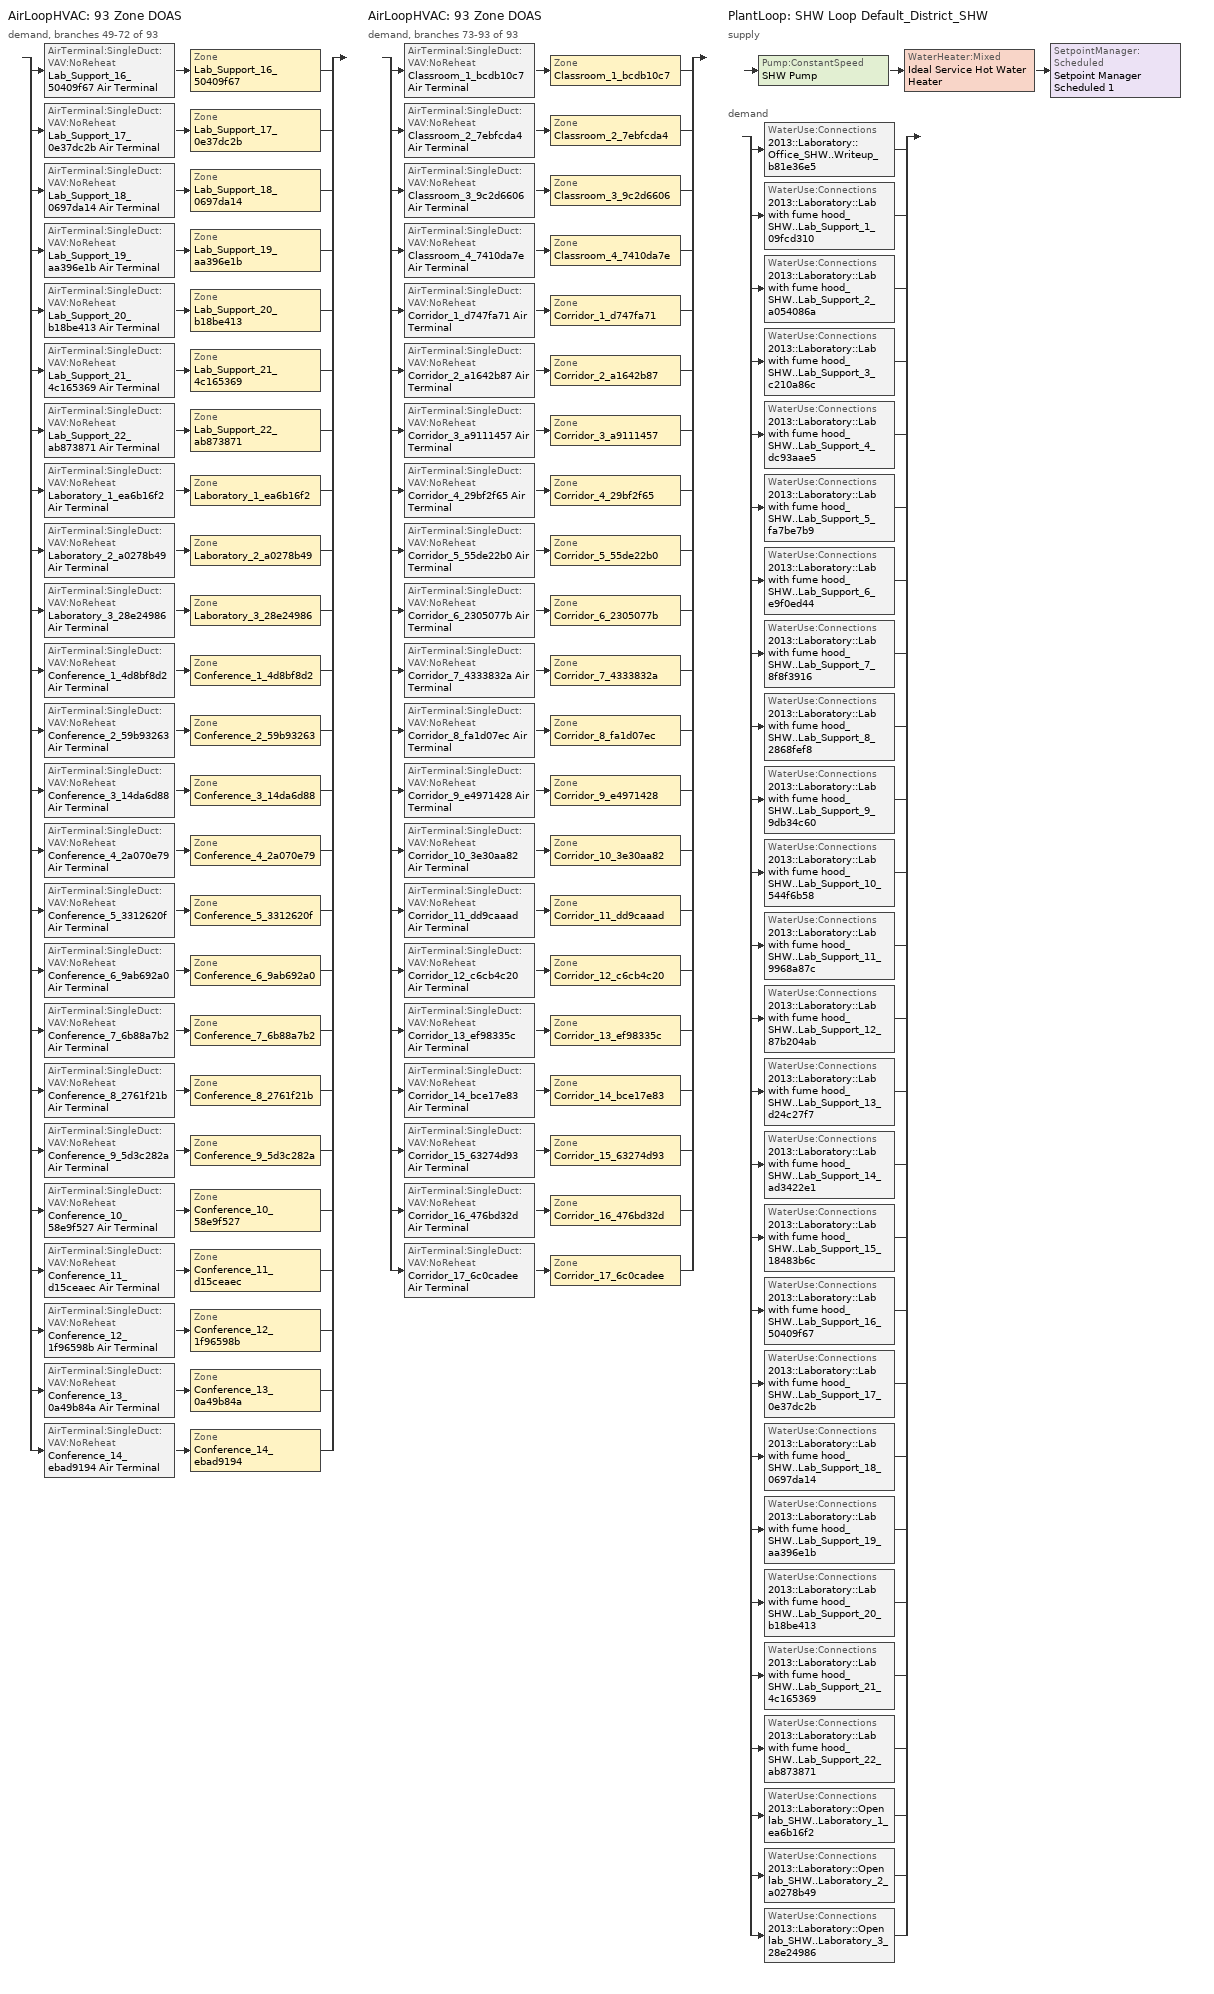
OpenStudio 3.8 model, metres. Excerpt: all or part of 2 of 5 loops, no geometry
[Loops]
AirLoopHVAC '93 Zone DOAS'
 demand, branches 49-72 of 93: split
  | AirTerminal:SingleDuct:VAV:NoReheat 'Lab_Support_16_50409f67 Air Terminal' > Zone 'Lab_Support_16_50409f67'
  | AirTerminal:SingleDuct:VAV:NoReheat 'Lab_Support_17_0e37dc2b Air Terminal' > Zone 'Lab_Support_17_0e37dc2b'
  | AirTerminal:SingleDuct:VAV:NoReheat 'Lab_Support_18_0697da14 Air Terminal' > Zone 'Lab_Support_18_0697da14'
  | AirTerminal:SingleDuct:VAV:NoReheat 'Lab_Support_19_aa396e1b Air Terminal' > Zone 'Lab_Support_19_aa396e1b'
  | AirTerminal:SingleDuct:VAV:NoReheat 'Lab_Support_20_b18be413 Air Terminal' > Zone 'Lab_Support_20_b18be413'
  | AirTerminal:SingleDuct:VAV:NoReheat 'Lab_Support_21_4c165369 Air Terminal' > Zone 'Lab_Support_21_4c165369'
  | AirTerminal:SingleDuct:VAV:NoReheat 'Lab_Support_22_ab873871 Air Terminal' > Zone 'Lab_Support_22_ab873871'
  | AirTerminal:SingleDuct:VAV:NoReheat 'Laboratory_1_ea6b16f2 Air Terminal' > Zone 'Laboratory_1_ea6b16f2'
  | AirTerminal:SingleDuct:VAV:NoReheat 'Laboratory_2_a0278b49 Air Terminal' > Zone 'Laboratory_2_a0278b49'
  | AirTerminal:SingleDuct:VAV:NoReheat 'Laboratory_3_28e24986 Air Terminal' > Zone 'Laboratory_3_28e24986'
  | AirTerminal:SingleDuct:VAV:NoReheat 'Conference_1_4d8bf8d2 Air Terminal' > Zone 'Conference_1_4d8bf8d2'
  | AirTerminal:SingleDuct:VAV:NoReheat 'Conference_2_59b93263 Air Terminal' > Zone 'Conference_2_59b93263'
  | AirTerminal:SingleDuct:VAV:NoReheat 'Conference_3_14da6d88 Air Terminal' > Zone 'Conference_3_14da6d88'
  | AirTerminal:SingleDuct:VAV:NoReheat 'Conference_4_2a070e79 Air Terminal' > Zone 'Conference_4_2a070e79'
  | AirTerminal:SingleDuct:VAV:NoReheat 'Conference_5_3312620f Air Terminal' > Zone 'Conference_5_3312620f'
  | AirTerminal:SingleDuct:VAV:NoReheat 'Conference_6_9ab692a0 Air Terminal' > Zone 'Conference_6_9ab692a0'
  | AirTerminal:SingleDuct:VAV:NoReheat 'Conference_7_6b88a7b2 Air Terminal' > Zone 'Conference_7_6b88a7b2'
  | AirTerminal:SingleDuct:VAV:NoReheat 'Conference_8_2761f21b Air Terminal' > Zone 'Conference_8_2761f21b'
  | AirTerminal:SingleDuct:VAV:NoReheat 'Conference_9_5d3c282a Air Terminal' > Zone 'Conference_9_5d3c282a'
  | AirTerminal:SingleDuct:VAV:NoReheat 'Conference_10_58e9f527 Air Terminal' > Zone 'Conference_10_58e9f527'
  | AirTerminal:SingleDuct:VAV:NoReheat 'Conference_11_d15ceaec Air Terminal' > Zone 'Conference_11_d15ceaec'
  | AirTerminal:SingleDuct:VAV:NoReheat 'Conference_12_1f96598b Air Terminal' > Zone 'Conference_12_1f96598b'
  | AirTerminal:SingleDuct:VAV:NoReheat 'Conference_13_0a49b84a Air Terminal' > Zone 'Conference_13_0a49b84a'
  | AirTerminal:SingleDuct:VAV:NoReheat 'Conference_14_ebad9194 Air Terminal' > Zone 'Conference_14_ebad9194'
AirLoopHVAC '93 Zone DOAS'
 demand, branches 73-93 of 93: split
  | AirTerminal:SingleDuct:VAV:NoReheat 'Classroom_1_bcdb10c7 Air Terminal' > Zone 'Classroom_1_bcdb10c7'
  | AirTerminal:SingleDuct:VAV:NoReheat 'Classroom_2_7ebfcda4 Air Terminal' > Zone 'Classroom_2_7ebfcda4'
  | AirTerminal:SingleDuct:VAV:NoReheat 'Classroom_3_9c2d6606 Air Terminal' > Zone 'Classroom_3_9c2d6606'
  | AirTerminal:SingleDuct:VAV:NoReheat 'Classroom_4_7410da7e Air Terminal' > Zone 'Classroom_4_7410da7e'
  | AirTerminal:SingleDuct:VAV:NoReheat 'Corridor_1_d747fa71 Air Terminal' > Zone 'Corridor_1_d747fa71'
  | AirTerminal:SingleDuct:VAV:NoReheat 'Corridor_2_a1642b87 Air Terminal' > Zone 'Corridor_2_a1642b87'
  | AirTerminal:SingleDuct:VAV:NoReheat 'Corridor_3_a9111457 Air Terminal' > Zone 'Corridor_3_a9111457'
  | AirTerminal:SingleDuct:VAV:NoReheat 'Corridor_4_29bf2f65 Air Terminal' > Zone 'Corridor_4_29bf2f65'
  | AirTerminal:SingleDuct:VAV:NoReheat 'Corridor_5_55de22b0 Air Terminal' > Zone 'Corridor_5_55de22b0'
  | AirTerminal:SingleDuct:VAV:NoReheat 'Corridor_6_2305077b Air Terminal' > Zone 'Corridor_6_2305077b'
  | AirTerminal:SingleDuct:VAV:NoReheat 'Corridor_7_4333832a Air Terminal' > Zone 'Corridor_7_4333832a'
  | AirTerminal:SingleDuct:VAV:NoReheat 'Corridor_8_fa1d07ec Air Terminal' > Zone 'Corridor_8_fa1d07ec'
  | AirTerminal:SingleDuct:VAV:NoReheat 'Corridor_9_e4971428 Air Terminal' > Zone 'Corridor_9_e4971428'
  | AirTerminal:SingleDuct:VAV:NoReheat 'Corridor_10_3e30aa82 Air Terminal' > Zone 'Corridor_10_3e30aa82'
  | AirTerminal:SingleDuct:VAV:NoReheat 'Corridor_11_dd9caaad Air Terminal' > Zone 'Corridor_11_dd9caaad'
  | AirTerminal:SingleDuct:VAV:NoReheat 'Corridor_12_c6cb4c20 Air Terminal' > Zone 'Corridor_12_c6cb4c20'
  | AirTerminal:SingleDuct:VAV:NoReheat 'Corridor_13_ef98335c Air Terminal' > Zone 'Corridor_13_ef98335c'
  | AirTerminal:SingleDuct:VAV:NoReheat 'Corridor_14_bce17e83 Air Terminal' > Zone 'Corridor_14_bce17e83'
  | AirTerminal:SingleDuct:VAV:NoReheat 'Corridor_15_63274d93 Air Terminal' > Zone 'Corridor_15_63274d93'
  | AirTerminal:SingleDuct:VAV:NoReheat 'Corridor_16_476bd32d Air Terminal' > Zone 'Corridor_16_476bd32d'
  | AirTerminal:SingleDuct:VAV:NoReheat 'Corridor_17_6c0cadee Air Terminal' > Zone 'Corridor_17_6c0cadee'
PlantLoop 'SHW Loop Default_District_SHW'
 supply: Pump:ConstantSpeed 'SHW Pump' > WaterHeater:Mixed 'Ideal Service Hot Water Heater' > SetpointManager:Scheduled 'Setpoint Manager Scheduled 1'
 demand: split
  | WaterUse:Connections '2013::Laboratory::Office_SHW..Writeup_b81e36e5'
  | WaterUse:Connections '2013::Laboratory::Lab with fume hood_SHW..Lab_Support_1_09fcd310'
  | WaterUse:Connections '2013::Laboratory::Lab with fume hood_SHW..Lab_Support_2_a054086a'
  | WaterUse:Connections '2013::Laboratory::Lab with fume hood_SHW..Lab_Support_3_c210a86c'
  | WaterUse:Connections '2013::Laboratory::Lab with fume hood_SHW..Lab_Support_4_dc93aae5'
  | WaterUse:Connections '2013::Laboratory::Lab with fume hood_SHW..Lab_Support_5_fa7be7b9'
  | WaterUse:Connections '2013::Laboratory::Lab with fume hood_SHW..Lab_Support_6_e9f0ed44'
  | WaterUse:Connections '2013::Laboratory::Lab with fume hood_SHW..Lab_Support_7_8f8f3916'
  | WaterUse:Connections '2013::Laboratory::Lab with fume hood_SHW..Lab_Support_8_2868fef8'
  | WaterUse:Connections '2013::Laboratory::Lab with fume hood_SHW..Lab_Support_9_9db34c60'
  | WaterUse:Connections '2013::Laboratory::Lab with fume hood_SHW..Lab_Support_10_544f6b58'
  | WaterUse:Connections '2013::Laboratory::Lab with fume hood_SHW..Lab_Support_11_9968a87c'
  | WaterUse:Connections '2013::Laboratory::Lab with fume hood_SHW..Lab_Support_12_87b204ab'
  | WaterUse:Connections '2013::Laboratory::Lab with fume hood_SHW..Lab_Support_13_d24c27f7'
  | WaterUse:Connections '2013::Laboratory::Lab with fume hood_SHW..Lab_Support_14_ad3422e1'
  | WaterUse:Connections '2013::Laboratory::Lab with fume hood_SHW..Lab_Support_15_18483b6c'
  | WaterUse:Connections '2013::Laboratory::Lab with fume hood_SHW..Lab_Support_16_50409f67'
  | WaterUse:Connections '2013::Laboratory::Lab with fume hood_SHW..Lab_Support_17_0e37dc2b'
  | WaterUse:Connections '2013::Laboratory::Lab with fume hood_SHW..Lab_Support_18_0697da14'
  | WaterUse:Connections '2013::Laboratory::Lab with fume hood_SHW..Lab_Support_19_aa396e1b'
  | WaterUse:Connections '2013::Laboratory::Lab with fume hood_SHW..Lab_Support_20_b18be413'
  | WaterUse:Connections '2013::Laboratory::Lab with fume hood_SHW..Lab_Support_21_4c165369'
  | WaterUse:Connections '2013::Laboratory::Lab with fume hood_SHW..Lab_Support_22_ab873871'
  | WaterUse:Connections '2013::Laboratory::Open lab_SHW..Laboratory_1_ea6b16f2'
  | WaterUse:Connections '2013::Laboratory::Open lab_SHW..Laboratory_2_a0278b49'
  | WaterUse:Connections '2013::Laboratory::Open lab_SHW..Laboratory_3_28e24986'
[Sizing:Zone] Zone Cooling Design Supply Air Temperature Input Method=SupplyAirTemperature; Zone Cooling Design Supply Air Temperature {C}=14; Zone Cooling Design Supply Air Temperature Difference {deltaC}=11.11; Zone Heating Design Supply Air Temperature Input Method=SupplyAirTemperature; Zone Heating Design Supply Air Temperature {C}=40; Zone Heating Design Supply Air Temperature Difference {deltaC}=11.11; Zone Cooling Design Supply Air Humidity Ratio {kg-H2O/kg-air}=0.0085; Zone Heating Design Supply Air Humidity Ratio {kg-H2O/kg-air}=0.008; Cooling Design Air Flow Method=DesignDay; Heating Design Air Flow Method=DesignDay; Account for Dedicated Outdoor Air System=Yes; Dedicated Outdoor Air System Control Strategy=NeutralSupplyAir; Dedicated Outdoor Air Low Setpoint Temperature for Design {C}=15.5556; Dedicated Outdoor Air High Setpoint Temperature for Design {C}=21.1111; Zone Load Sizing Method=Sensible Load Only No Latent Load; Zone Latent Cooling Design Supply Air Humidity Ratio Input Method=HumidityRatioDifference; Zone Cooling Design Supply Air Humidity Ratio Difference {kgWater/kgDryAir}=0.005; Zone Latent Heating Design Supply Air Humidity Ratio Input Method=HumidityRatioDifference; Zone Humidification Design Supply Air Humidity Ratio Difference {kgWater/kgDryAir}=0.005
Lab_Support_16_50409f67; Lab_Support_17_0e37dc2b; Lab_Support_18_0697da14; Lab_Support_19_aa396e1b; Lab_Support_20_b18be413; Lab_Support_21_4c165369; Lab_Support_22_ab873871; Laboratory_1_ea6b16f2; Laboratory_2_a0278b49; Laboratory_3_28e24986; Conference_1_4d8bf8d2; Conference_2_59b93263; Conference_3_14da6d88; Conference_4_2a070e79; Conference_5_3312620f; Conference_6_9ab692a0; Conference_7_6b88a7b2; Conference_8_2761f21b; Conference_9_5d3c282a; Conference_10_58e9f527; Conference_11_d15ceaec; Conference_12_1f96598b; Conference_13_0a49b84a; Conference_14_ebad9194; Classroom_1_bcdb10c7; Classroom_2_7ebfcda4; Classroom_3_9c2d6606; Classroom_4_7410da7e; Corridor_1_d747fa71; Corridor_2_a1642b87; Corridor_3_a9111457; Corridor_4_29bf2f65; Corridor_5_55de22b0; Corridor_6_2305077b; Corridor_7_4333832a; Corridor_8_fa1d07ec; Corridor_9_e4971428; Corridor_10_3e30aa82; Corridor_11_dd9caaad; Corridor_12_c6cb4c20; Corridor_13_ef98335c; Corridor_14_bce17e83; Corridor_15_63274d93; Corridor_16_476bd32d; Corridor_17_6c0cadee
[Zone equipment]
Lab_Support_16_50409f67: Lab_Support_16_50409f67 Air Terminal
Lab_Support_17_0e37dc2b: Lab_Support_17_0e37dc2b Air Terminal
Lab_Support_18_0697da14: Lab_Support_18_0697da14 Air Terminal
Lab_Support_19_aa396e1b: Lab_Support_19_aa396e1b Air Terminal
Lab_Support_20_b18be413: Lab_Support_20_b18be413 Air Terminal
Lab_Support_21_4c165369: Lab_Support_21_4c165369 Air Terminal
Lab_Support_22_ab873871: Lab_Support_22_ab873871 Air Terminal
Laboratory_1_ea6b16f2: Laboratory_1_ea6b16f2 Air Terminal
Laboratory_2_a0278b49: Laboratory_2_a0278b49 Air Terminal
Laboratory_3_28e24986: Laboratory_3_28e24986 Air Terminal
Conference_1_4d8bf8d2: Conference_1_4d8bf8d2 Air Terminal
Conference_2_59b93263: Conference_2_59b93263 Air Terminal
Conference_3_14da6d88: Conference_3_14da6d88 Air Terminal
Conference_4_2a070e79: Conference_4_2a070e79 Air Terminal
Conference_5_3312620f: Conference_5_3312620f Air Terminal
Conference_6_9ab692a0: Conference_6_9ab692a0 Air Terminal
Conference_7_6b88a7b2: Conference_7_6b88a7b2 Air Terminal
Conference_8_2761f21b: Conference_8_2761f21b Air Terminal
Conference_9_5d3c282a: Conference_9_5d3c282a Air Terminal
Conference_10_58e9f527: Conference_10_58e9f527 Air Terminal
Conference_11_d15ceaec: Conference_11_d15ceaec Air Terminal
Conference_12_1f96598b: Conference_12_1f96598b Air Terminal
Conference_13_0a49b84a: Conference_13_0a49b84a Air Terminal
Conference_14_ebad9194: Conference_14_ebad9194 Air Terminal
Classroom_1_bcdb10c7: Classroom_1_bcdb10c7 Air Terminal
Classroom_2_7ebfcda4: Classroom_2_7ebfcda4 Air Terminal
Classroom_3_9c2d6606: Classroom_3_9c2d6606 Air Terminal
Classroom_4_7410da7e: Classroom_4_7410da7e Air Terminal
Corridor_1_d747fa71: Corridor_1_d747fa71 Air Terminal
Corridor_2_a1642b87: Corridor_2_a1642b87 Air Terminal
Corridor_3_a9111457: Corridor_3_a9111457 Air Terminal
Corridor_4_29bf2f65: Corridor_4_29bf2f65 Air Terminal
Corridor_5_55de22b0: Corridor_5_55de22b0 Air Terminal
Corridor_6_2305077b: Corridor_6_2305077b Air Terminal
Corridor_7_4333832a: Corridor_7_4333832a Air Terminal
Corridor_8_fa1d07ec: Corridor_8_fa1d07ec Air Terminal
Corridor_9_e4971428: Corridor_9_e4971428 Air Terminal
Corridor_10_3e30aa82: Corridor_10_3e30aa82 Air Terminal
Corridor_11_dd9caaad: Corridor_11_dd9caaad Air Terminal
Corridor_12_c6cb4c20: Corridor_12_c6cb4c20 Air Terminal
Corridor_13_ef98335c: Corridor_13_ef98335c Air Terminal
Corridor_14_bce17e83: Corridor_14_bce17e83 Air Terminal
Corridor_15_63274d93: Corridor_15_63274d93 Air Terminal
Corridor_16_476bd32d: Corridor_16_476bd32d Air Terminal
Corridor_17_6c0cadee: Corridor_17_6c0cadee Air Terminal
[PlantLoop]
SHW Loop Default_District_SHW: Glycol Concentration=0; Maximum Loop Temperature {C}=60; Minimum Loop Temperature {C}=10; Plant Loop Volume {m3}=Autocalculate; Load Distribution Scheme=Optimal
[Sizing:Plant]
SHW Loop Default_District_SHW: Loop Type=Heating; Design Loop Exit Temperature {C}=60; Loop Design Temperature Difference {deltaC}=5; Sizing Option=NonCoincident; Zone Timesteps in Averaging Window=1; Coincident Sizing Factor Mode=None
[SetpointManager:Scheduled]
Setpoint Manager Scheduled 1: Control Variable=Temperature; Schedule=60.0C Hot Water
[Pump:ConstantSpeed]
SHW Pump: Rated Flow Rate {m3/s}=autosize; Rated Pump Head {Pa}=29891; Rated Power Consumption {W}=autosize; Motor Efficiency=0.9; Fraction of Motor Inefficiencies to Fluid Stream=0; Pump Control Type=Intermittent; Design Power Sizing Method=PowerPerFlowPerPressure; Design Electric Power per Unit Flow Rate {W/(m3/s)}=348701.1; Design Shaft Power per Unit Flow Rate per Unit Head {W-s/m3-Pa}=1.28205
[AirTerminal:SingleDuct:VAV:NoReheat] Availability Schedule=Always On Discrete; Maximum Air Flow Rate {m3/s}=autosize; Zone Minimum Air Flow Input Method=Constant; Constant Minimum Air Flow Fraction=0.1; Control For Outdoor Air=Yes
Lab_Support_16_50409f67 Air Terminal; Lab_Support_17_0e37dc2b Air Terminal; Lab_Support_18_0697da14 Air Terminal; Lab_Support_19_aa396e1b Air Terminal; Lab_Support_20_b18be413 Air Terminal; Lab_Support_21_4c165369 Air Terminal; Lab_Support_22_ab873871 Air Terminal; Laboratory_1_ea6b16f2 Air Terminal; Laboratory_2_a0278b49 Air Terminal; Laboratory_3_28e24986 Air Terminal; Conference_1_4d8bf8d2 Air Terminal; Conference_2_59b93263 Air Terminal; Conference_3_14da6d88 Air Terminal; Conference_4_2a070e79 Air Terminal; Conference_5_3312620f Air Terminal; Conference_6_9ab692a0 Air Terminal; Conference_7_6b88a7b2 Air Terminal; Conference_8_2761f21b Air Terminal; Conference_9_5d3c282a Air Terminal; Conference_10_58e9f527 Air Terminal; Conference_11_d15ceaec Air Terminal; Conference_12_1f96598b Air Terminal; Conference_13_0a49b84a Air Terminal; Conference_14_ebad9194 Air Terminal; Classroom_1_bcdb10c7 Air Terminal; Classroom_2_7ebfcda4 Air Terminal; Classroom_3_9c2d6606 Air Terminal; Classroom_4_7410da7e Air Terminal; Corridor_1_d747fa71 Air Terminal; Corridor_2_a1642b87 Air Terminal; Corridor_3_a9111457 Air Terminal; Corridor_4_29bf2f65 Air Terminal; Corridor_5_55de22b0 Air Terminal; Corridor_6_2305077b Air Terminal; Corridor_7_4333832a Air Terminal; Corridor_8_fa1d07ec Air Terminal; Corridor_9_e4971428 Air Terminal; Corridor_10_3e30aa82 Air Terminal; Corridor_11_dd9caaad Air Terminal; Corridor_12_c6cb4c20 Air Terminal; Corridor_13_ef98335c Air Terminal; Corridor_14_bce17e83 Air Terminal; Corridor_15_63274d93 Air Terminal; Corridor_16_476bd32d Air Terminal; Corridor_17_6c0cadee Air Terminal
[WaterUse:Equipment:Definition] Target Temperature Schedule=60.0C Hot Water; Sensible Fraction Schedule=0 Hot Water Sensible Fraction; Latent Fraction Schedule=0.05 Hot Water Latent Fraction
Name | Peak Flow Rate {m3/s}
2013::Laboratory::Office_SHW..Writeup_b81e36e5 | 4.40255e-06
2013::Laboratory::Lab with fume hood_SHW..Lab_Support_1_09fcd310 | 4.85448e-07
2013::Laboratory::Lab with fume hood_SHW..Lab_Support_2_a054086a | 1.83309e-07
2013::Laboratory::Lab with fume hood_SHW..Lab_Support_3_c210a86c | 1.79321e-07
2013::Laboratory::Lab with fume hood_SHW..Lab_Support_4_dc93aae5 | 1.79795e-07
2013::Laboratory::Lab with fume hood_SHW..Lab_Support_5_fa7be7b9 | 1.80385e-07
2013::Laboratory::Lab with fume hood_SHW..Lab_Support_6_e9f0ed44 | 4.30818e-07
2013::Laboratory::Lab with fume hood_SHW..Lab_Support_7_8f8f3916 | 1.72586e-07
2013::Laboratory::Lab with fume hood_SHW..Lab_Support_8_2868fef8 | 1.91077e-07
2013::Laboratory::Lab with fume hood_SHW..Lab_Support_9_9db34c60 | 4.0542e-07
2013::Laboratory::Lab with fume hood_SHW..Lab_Support_10_544f6b58 | 1.84894e-07
2013::Laboratory::Lab with fume hood_SHW..Lab_Support_11_9968a87c | 1.68969e-07
2013::Laboratory::Lab with fume hood_SHW..Lab_Support_12_87b204ab | 7.38269e-07
2013::Laboratory::Lab with fume hood_SHW..Lab_Support_13_d24c27f7 | 2.2779e-07
2013::Laboratory::Lab with fume hood_SHW..Lab_Support_14_ad3422e1 | 2.35141e-07
2013::Laboratory::Lab with fume hood_SHW..Lab_Support_15_18483b6c | 4.66122e-07
2013::Laboratory::Lab with fume hood_SHW..Lab_Support_16_50409f67 | 1.10291e-07
2013::Laboratory::Lab with fume hood_SHW..Lab_Support_17_0e37dc2b | 1.81051e-07
2013::Laboratory::Lab with fume hood_SHW..Lab_Support_18_0697da14 | 1.69827e-07
2013::Laboratory::Lab with fume hood_SHW..Lab_Support_19_aa396e1b | 1.65993e-07
2013::Laboratory::Lab with fume hood_SHW..Lab_Support_20_b18be413 | 4.2205e-07
2013::Laboratory::Lab with fume hood_SHW..Lab_Support_21_4c165369 | 1.64175e-07
2013::Laboratory::Lab with fume hood_SHW..Lab_Support_22_ab873871 | 1.95866e-07
2013::Laboratory::Open lab_SHW..Laboratory_1_ea6b16f2 | 1.89974e-06
2013::Laboratory::Open lab_SHW..Laboratory_2_a0278b49 | 1.84109e-06
2013::Laboratory::Open lab_SHW..Laboratory_3_28e24986 | 1.84435e-06
[WaterUse:Equipment]
Name | Water Use Equipment Definition | Flow Rate Fraction Schedule
2013::Laboratory::Office_SHW..Writeup_b81e36e5 | 2013::Laboratory::Office_SHW..Writeup_b81e36e5 | OfficeMedium BLDG_SWH_SCH
2013::Laboratory::Lab with fume hood_SHW..Lab_Support_1_09fcd310 | 2013::Laboratory::Lab with fume hood_SHW..Lab_Support_1_09fcd310 | Lab_BLDG_SWH_SCH
2013::Laboratory::Lab with fume hood_SHW..Lab_Support_2_a054086a | 2013::Laboratory::Lab with fume hood_SHW..Lab_Support_2_a054086a | Lab_BLDG_SWH_SCH
2013::Laboratory::Lab with fume hood_SHW..Lab_Support_3_c210a86c | 2013::Laboratory::Lab with fume hood_SHW..Lab_Support_3_c210a86c | Lab_BLDG_SWH_SCH
2013::Laboratory::Lab with fume hood_SHW..Lab_Support_4_dc93aae5 | 2013::Laboratory::Lab with fume hood_SHW..Lab_Support_4_dc93aae5 | Lab_BLDG_SWH_SCH
2013::Laboratory::Lab with fume hood_SHW..Lab_Support_5_fa7be7b9 | 2013::Laboratory::Lab with fume hood_SHW..Lab_Support_5_fa7be7b9 | Lab_BLDG_SWH_SCH
2013::Laboratory::Lab with fume hood_SHW..Lab_Support_6_e9f0ed44 | 2013::Laboratory::Lab with fume hood_SHW..Lab_Support_6_e9f0ed44 | Lab_BLDG_SWH_SCH
2013::Laboratory::Lab with fume hood_SHW..Lab_Support_7_8f8f3916 | 2013::Laboratory::Lab with fume hood_SHW..Lab_Support_7_8f8f3916 | Lab_BLDG_SWH_SCH
2013::Laboratory::Lab with fume hood_SHW..Lab_Support_8_2868fef8 | 2013::Laboratory::Lab with fume hood_SHW..Lab_Support_8_2868fef8 | Lab_BLDG_SWH_SCH
2013::Laboratory::Lab with fume hood_SHW..Lab_Support_9_9db34c60 | 2013::Laboratory::Lab with fume hood_SHW..Lab_Support_9_9db34c60 | Lab_BLDG_SWH_SCH
2013::Laboratory::Lab with fume hood_SHW..Lab_Support_10_544f6b58 | 2013::Laboratory::Lab with fume hood_SHW..Lab_Support_10_544f6b58 | Lab_BLDG_SWH_SCH
2013::Laboratory::Lab with fume hood_SHW..Lab_Support_11_9968a87c | 2013::Laboratory::Lab with fume hood_SHW..Lab_Support_11_9968a87c | Lab_BLDG_SWH_SCH
2013::Laboratory::Lab with fume hood_SHW..Lab_Support_12_87b204ab | 2013::Laboratory::Lab with fume hood_SHW..Lab_Support_12_87b204ab | Lab_BLDG_SWH_SCH
2013::Laboratory::Lab with fume hood_SHW..Lab_Support_13_d24c27f7 | 2013::Laboratory::Lab with fume hood_SHW..Lab_Support_13_d24c27f7 | Lab_BLDG_SWH_SCH
2013::Laboratory::Lab with fume hood_SHW..Lab_Support_14_ad3422e1 | 2013::Laboratory::Lab with fume hood_SHW..Lab_Support_14_ad3422e1 | Lab_BLDG_SWH_SCH
2013::Laboratory::Lab with fume hood_SHW..Lab_Support_15_18483b6c | 2013::Laboratory::Lab with fume hood_SHW..Lab_Support_15_18483b6c | Lab_BLDG_SWH_SCH
2013::Laboratory::Lab with fume hood_SHW..Lab_Support_16_50409f67 | 2013::Laboratory::Lab with fume hood_SHW..Lab_Support_16_50409f67 | Lab_BLDG_SWH_SCH
2013::Laboratory::Lab with fume hood_SHW..Lab_Support_17_0e37dc2b | 2013::Laboratory::Lab with fume hood_SHW..Lab_Support_17_0e37dc2b | Lab_BLDG_SWH_SCH
2013::Laboratory::Lab with fume hood_SHW..Lab_Support_18_0697da14 | 2013::Laboratory::Lab with fume hood_SHW..Lab_Support_18_0697da14 | Lab_BLDG_SWH_SCH
2013::Laboratory::Lab with fume hood_SHW..Lab_Support_19_aa396e1b | 2013::Laboratory::Lab with fume hood_SHW..Lab_Support_19_aa396e1b | Lab_BLDG_SWH_SCH
2013::Laboratory::Lab with fume hood_SHW..Lab_Support_20_b18be413 | 2013::Laboratory::Lab with fume hood_SHW..Lab_Support_20_b18be413 | Lab_BLDG_SWH_SCH
2013::Laboratory::Lab with fume hood_SHW..Lab_Support_21_4c165369 | 2013::Laboratory::Lab with fume hood_SHW..Lab_Support_21_4c165369 | Lab_BLDG_SWH_SCH
2013::Laboratory::Lab with fume hood_SHW..Lab_Support_22_ab873871 | 2013::Laboratory::Lab with fume hood_SHW..Lab_Support_22_ab873871 | Lab_BLDG_SWH_SCH
2013::Laboratory::Open lab_SHW..Laboratory_1_ea6b16f2 | 2013::Laboratory::Open lab_SHW..Laboratory_1_ea6b16f2 | Lab_BLDG_SWH_SCH
2013::Laboratory::Open lab_SHW..Laboratory_2_a0278b49 | 2013::Laboratory::Open lab_SHW..Laboratory_2_a0278b49 | Lab_BLDG_SWH_SCH
2013::Laboratory::Open lab_SHW..Laboratory_3_28e24986 | 2013::Laboratory::Open lab_SHW..Laboratory_3_28e24986 | Lab_BLDG_SWH_SCH
[WaterUse:Connections] Hot Water Supply Temperature Schedule=60.0C Hot Water; Drain Water Heat Exchanger Type=None; Drain Water Heat Exchanger Destination=Plant
Name | Water Use Equipment Name 1
2013::Laboratory::Office_SHW..Writeup_b81e36e5 | 2013::Laboratory::Office_SHW..Writeup_b81e36e5
2013::Laboratory::Lab with fume hood_SHW..Lab_Support_1_09fcd310 | 2013::Laboratory::Lab with fume hood_SHW..Lab_Support_1_09fcd310
2013::Laboratory::Lab with fume hood_SHW..Lab_Support_2_a054086a | 2013::Laboratory::Lab with fume hood_SHW..Lab_Support_2_a054086a
2013::Laboratory::Lab with fume hood_SHW..Lab_Support_3_c210a86c | 2013::Laboratory::Lab with fume hood_SHW..Lab_Support_3_c210a86c
2013::Laboratory::Lab with fume hood_SHW..Lab_Support_4_dc93aae5 | 2013::Laboratory::Lab with fume hood_SHW..Lab_Support_4_dc93aae5
2013::Laboratory::Lab with fume hood_SHW..Lab_Support_5_fa7be7b9 | 2013::Laboratory::Lab with fume hood_SHW..Lab_Support_5_fa7be7b9
2013::Laboratory::Lab with fume hood_SHW..Lab_Support_6_e9f0ed44 | 2013::Laboratory::Lab with fume hood_SHW..Lab_Support_6_e9f0ed44
2013::Laboratory::Lab with fume hood_SHW..Lab_Support_7_8f8f3916 | 2013::Laboratory::Lab with fume hood_SHW..Lab_Support_7_8f8f3916
2013::Laboratory::Lab with fume hood_SHW..Lab_Support_8_2868fef8 | 2013::Laboratory::Lab with fume hood_SHW..Lab_Support_8_2868fef8
2013::Laboratory::Lab with fume hood_SHW..Lab_Support_9_9db34c60 | 2013::Laboratory::Lab with fume hood_SHW..Lab_Support_9_9db34c60
2013::Laboratory::Lab with fume hood_SHW..Lab_Support_10_544f6b58 | 2013::Laboratory::Lab with fume hood_SHW..Lab_Support_10_544f6b58
2013::Laboratory::Lab with fume hood_SHW..Lab_Support_11_9968a87c | 2013::Laboratory::Lab with fume hood_SHW..Lab_Support_11_9968a87c
2013::Laboratory::Lab with fume hood_SHW..Lab_Support_12_87b204ab | 2013::Laboratory::Lab with fume hood_SHW..Lab_Support_12_87b204ab
2013::Laboratory::Lab with fume hood_SHW..Lab_Support_13_d24c27f7 | 2013::Laboratory::Lab with fume hood_SHW..Lab_Support_13_d24c27f7
2013::Laboratory::Lab with fume hood_SHW..Lab_Support_14_ad3422e1 | 2013::Laboratory::Lab with fume hood_SHW..Lab_Support_14_ad3422e1
2013::Laboratory::Lab with fume hood_SHW..Lab_Support_15_18483b6c | 2013::Laboratory::Lab with fume hood_SHW..Lab_Support_15_18483b6c
2013::Laboratory::Lab with fume hood_SHW..Lab_Support_16_50409f67 | 2013::Laboratory::Lab with fume hood_SHW..Lab_Support_16_50409f67
2013::Laboratory::Lab with fume hood_SHW..Lab_Support_17_0e37dc2b | 2013::Laboratory::Lab with fume hood_SHW..Lab_Support_17_0e37dc2b
2013::Laboratory::Lab with fume hood_SHW..Lab_Support_18_0697da14 | 2013::Laboratory::Lab with fume hood_SHW..Lab_Support_18_0697da14
2013::Laboratory::Lab with fume hood_SHW..Lab_Support_19_aa396e1b | 2013::Laboratory::Lab with fume hood_SHW..Lab_Support_19_aa396e1b
2013::Laboratory::Lab with fume hood_SHW..Lab_Support_20_b18be413 | 2013::Laboratory::Lab with fume hood_SHW..Lab_Support_20_b18be413
2013::Laboratory::Lab with fume hood_SHW..Lab_Support_21_4c165369 | 2013::Laboratory::Lab with fume hood_SHW..Lab_Support_21_4c165369
2013::Laboratory::Lab with fume hood_SHW..Lab_Support_22_ab873871 | 2013::Laboratory::Lab with fume hood_SHW..Lab_Support_22_ab873871
2013::Laboratory::Open lab_SHW..Laboratory_1_ea6b16f2 | 2013::Laboratory::Open lab_SHW..Laboratory_1_ea6b16f2
2013::Laboratory::Open lab_SHW..Laboratory_2_a0278b49 | 2013::Laboratory::Open lab_SHW..Laboratory_2_a0278b49
2013::Laboratory::Open lab_SHW..Laboratory_3_28e24986 | 2013::Laboratory::Open lab_SHW..Laboratory_3_28e24986
[WaterHeater:Mixed]
Ideal Service Hot Water Heater: Tank Volume {m3}=0; Setpoint Temperature Schedule=Schedule Ruleset 2; Deadband Temperature Difference {deltaC}=2; Maximum Temperature Limit {C}=82.22; Heater Control Type=Modulate; Heater Maximum Capacity {W}=1000000; Heater Fuel Type=DistrictHeatingWater; Heater Thermal Efficiency=1; Off Cycle Parasitic Fuel Consumption Rate {W}=20; Off Cycle Parasitic Fuel Type=DistrictHeatingWater; Off Cycle Parasitic Heat Fraction to Tank=0.8; On Cycle Parasitic Fuel Type=DistrictHeatingWater; Ambient Temperature Indicator=Schedule; Ambient Temperature Schedule=22C Ambient Condition; Off Cycle Loss Coefficient to Ambient Temperature {W/K}=0; On Cycle Loss Coefficient to Ambient Temperature {W/K}=0; Use Side Effectiveness=1; Source Side Effectiveness=1; Use Side Design Flow Rate {m3/s}=autosize; Source Side Design Flow Rate {m3/s}=autosize; Indirect Water Heating Recovery Time {hr}=1.5; Source Side Flow Control Mode=IndirectHeatPrimarySetpoint
[WaterHeater:Sizing]
Ideal Service Hot Water Heater: Design Mode=PeakDraw; Time Storage Can Meet Peak Draw {hr}=0.538503; Time for Tank Recovery {hr}=0; Nominal Tank Volume for Autosizing Plant Connections {m3}=1
[Schedule:Ruleset]
Name | Default Day Schedule | Summer Design Day Schedule | Winter Design Day Schedule
OfficeMedium BLDG_SWH_SCH | OfficeMedium BLDG_SWH_SCH_Default | OfficeMedium BLDG_SWH_SCH_SmrDsn 1 | OfficeMedium BLDG_SWH_SCH_WntrDsn 1
Lab_BLDG_SWH_SCH | Lab_BLDG_SWH_SCH_Default | Lab_BLDG_SWH_SCH_SmrDsn 1 | Lab_BLDG_SWH_SCH_WntrDsn 1
0 Hot Water Sensible Fraction | Schedule Day 30
0.05 Hot Water Latent Fraction | Schedule Day 31
60.0C Hot Water | Schedule Day 32
Schedule Ruleset 2 | Schedule Day 34
22C Ambient Condition | Schedule Day 35
[Schedule:Day]
OfficeMedium BLDG_SWH_SCH_Default: 6, 0, 0, 11, 0, 0.04, 13, 0, 0.06, 14, 0, 0.09, 15, 0, 0.06, 18, 0, 0.04, 24, 0, 0
OfficeMedium BLDG_SWH_SCH_SmrDsn 1; Schedule Day 17: 6, 0, 0, 7, 0, 0.07, 8, 0, 0.19, 9, 0, 0.35, 10, 0, 0.38, 11, 0, 0.39, 12, 0, 0.47, 13, 0, 0.57, 14, 0, 0.54, 15, 0, 0.34, 16, 0, 0.33, 17, 0, 0.44, 18, 0, 0.26, 19, 0, 0.21, 20, 0, 0.15, 21, 0, 0.17, 22, 0, 0.08, 24, 0, 0.05
OfficeMedium BLDG_SWH_SCH_WntrDsn 1; Schedule Day 18: 6, 0, 0, 7, 0, 0.07, 8, 0, 0.11, 9, 0, 0.15, 10, 0, 0.21, 11, 0, 0.19, 12, 0, 0.23, 13, 0, 0.2, 14, 0, 0.19, 15, 0, 0.15, 16, 0, 0.13, 17, 0, 0.14, 19, 0, 0.07, 24, 0, 0
Lab_BLDG_SWH_SCH_Default; Lab_BLDG_SWH_SCH_WntrDsn 1: 6, 0, 0.05, 7, 0, 0.07, 8, 0, 0.11, 9, 0, 0.15, 10, 0, 0.21, 11, 0, 0.19, 12, 0, 0.23, 13, 0, 0.2, 14, 0, 0.19, 15, 0, 0.15, 16, 0, 0.13, 17, 0, 0.14, 19, 0, 0.07, 24, 0, 0.05
Lab_BLDG_SWH_SCH_SmrDsn 1; Schedule Day 25: 6, 0, 0.05, 7, 0, 0.07, 8, 0, 0.19, 9, 0, 0.35, 10, 0, 0.38, 11, 0, 0.39, 12, 0, 0.47, 13, 0, 0.57, 14, 0, 0.54, 15, 0, 0.34, 16, 0, 0.33, 17, 0, 0.44, 18, 0, 0.26, 19, 0, 0.21, 20, 0, 0.15, 21, 0, 0.17, 22, 0, 0.08, 24, 0, 0.05
Schedule Day 30: 24, 0, 0
Schedule Day 31: 24, 0, 0.05
Schedule Day 32; Schedule Day 34: 24, 0, 60
Schedule Day 35: 24, 0, 22
[Schedule:Rule] Apply Sunday=No; Date Specification Type=DateRange; Start Month=1; Start Day=1; End Month=12; End Day=31
Name | Schedule Ruleset | Rule Order | Day Schedule | Apply Monday | Apply Tuesday | Apply Wednesday | Apply Thursday | Apply Friday | Apply Saturday
Schedule Rule 17 | OfficeMedium BLDG_SWH_SCH | 0 | Schedule Day 17 | Yes | Yes | Yes | Yes | Yes | No
Schedule Rule 18 | OfficeMedium BLDG_SWH_SCH | 1 | Schedule Day 18 | No | No | No | No | No | Yes
Schedule Rule 25 | Lab_BLDG_SWH_SCH | 0 | Schedule Day 25 | Yes | Yes | Yes | Yes | Yes | No
[Schedule:Constant]
Always On Discrete: Value=1
